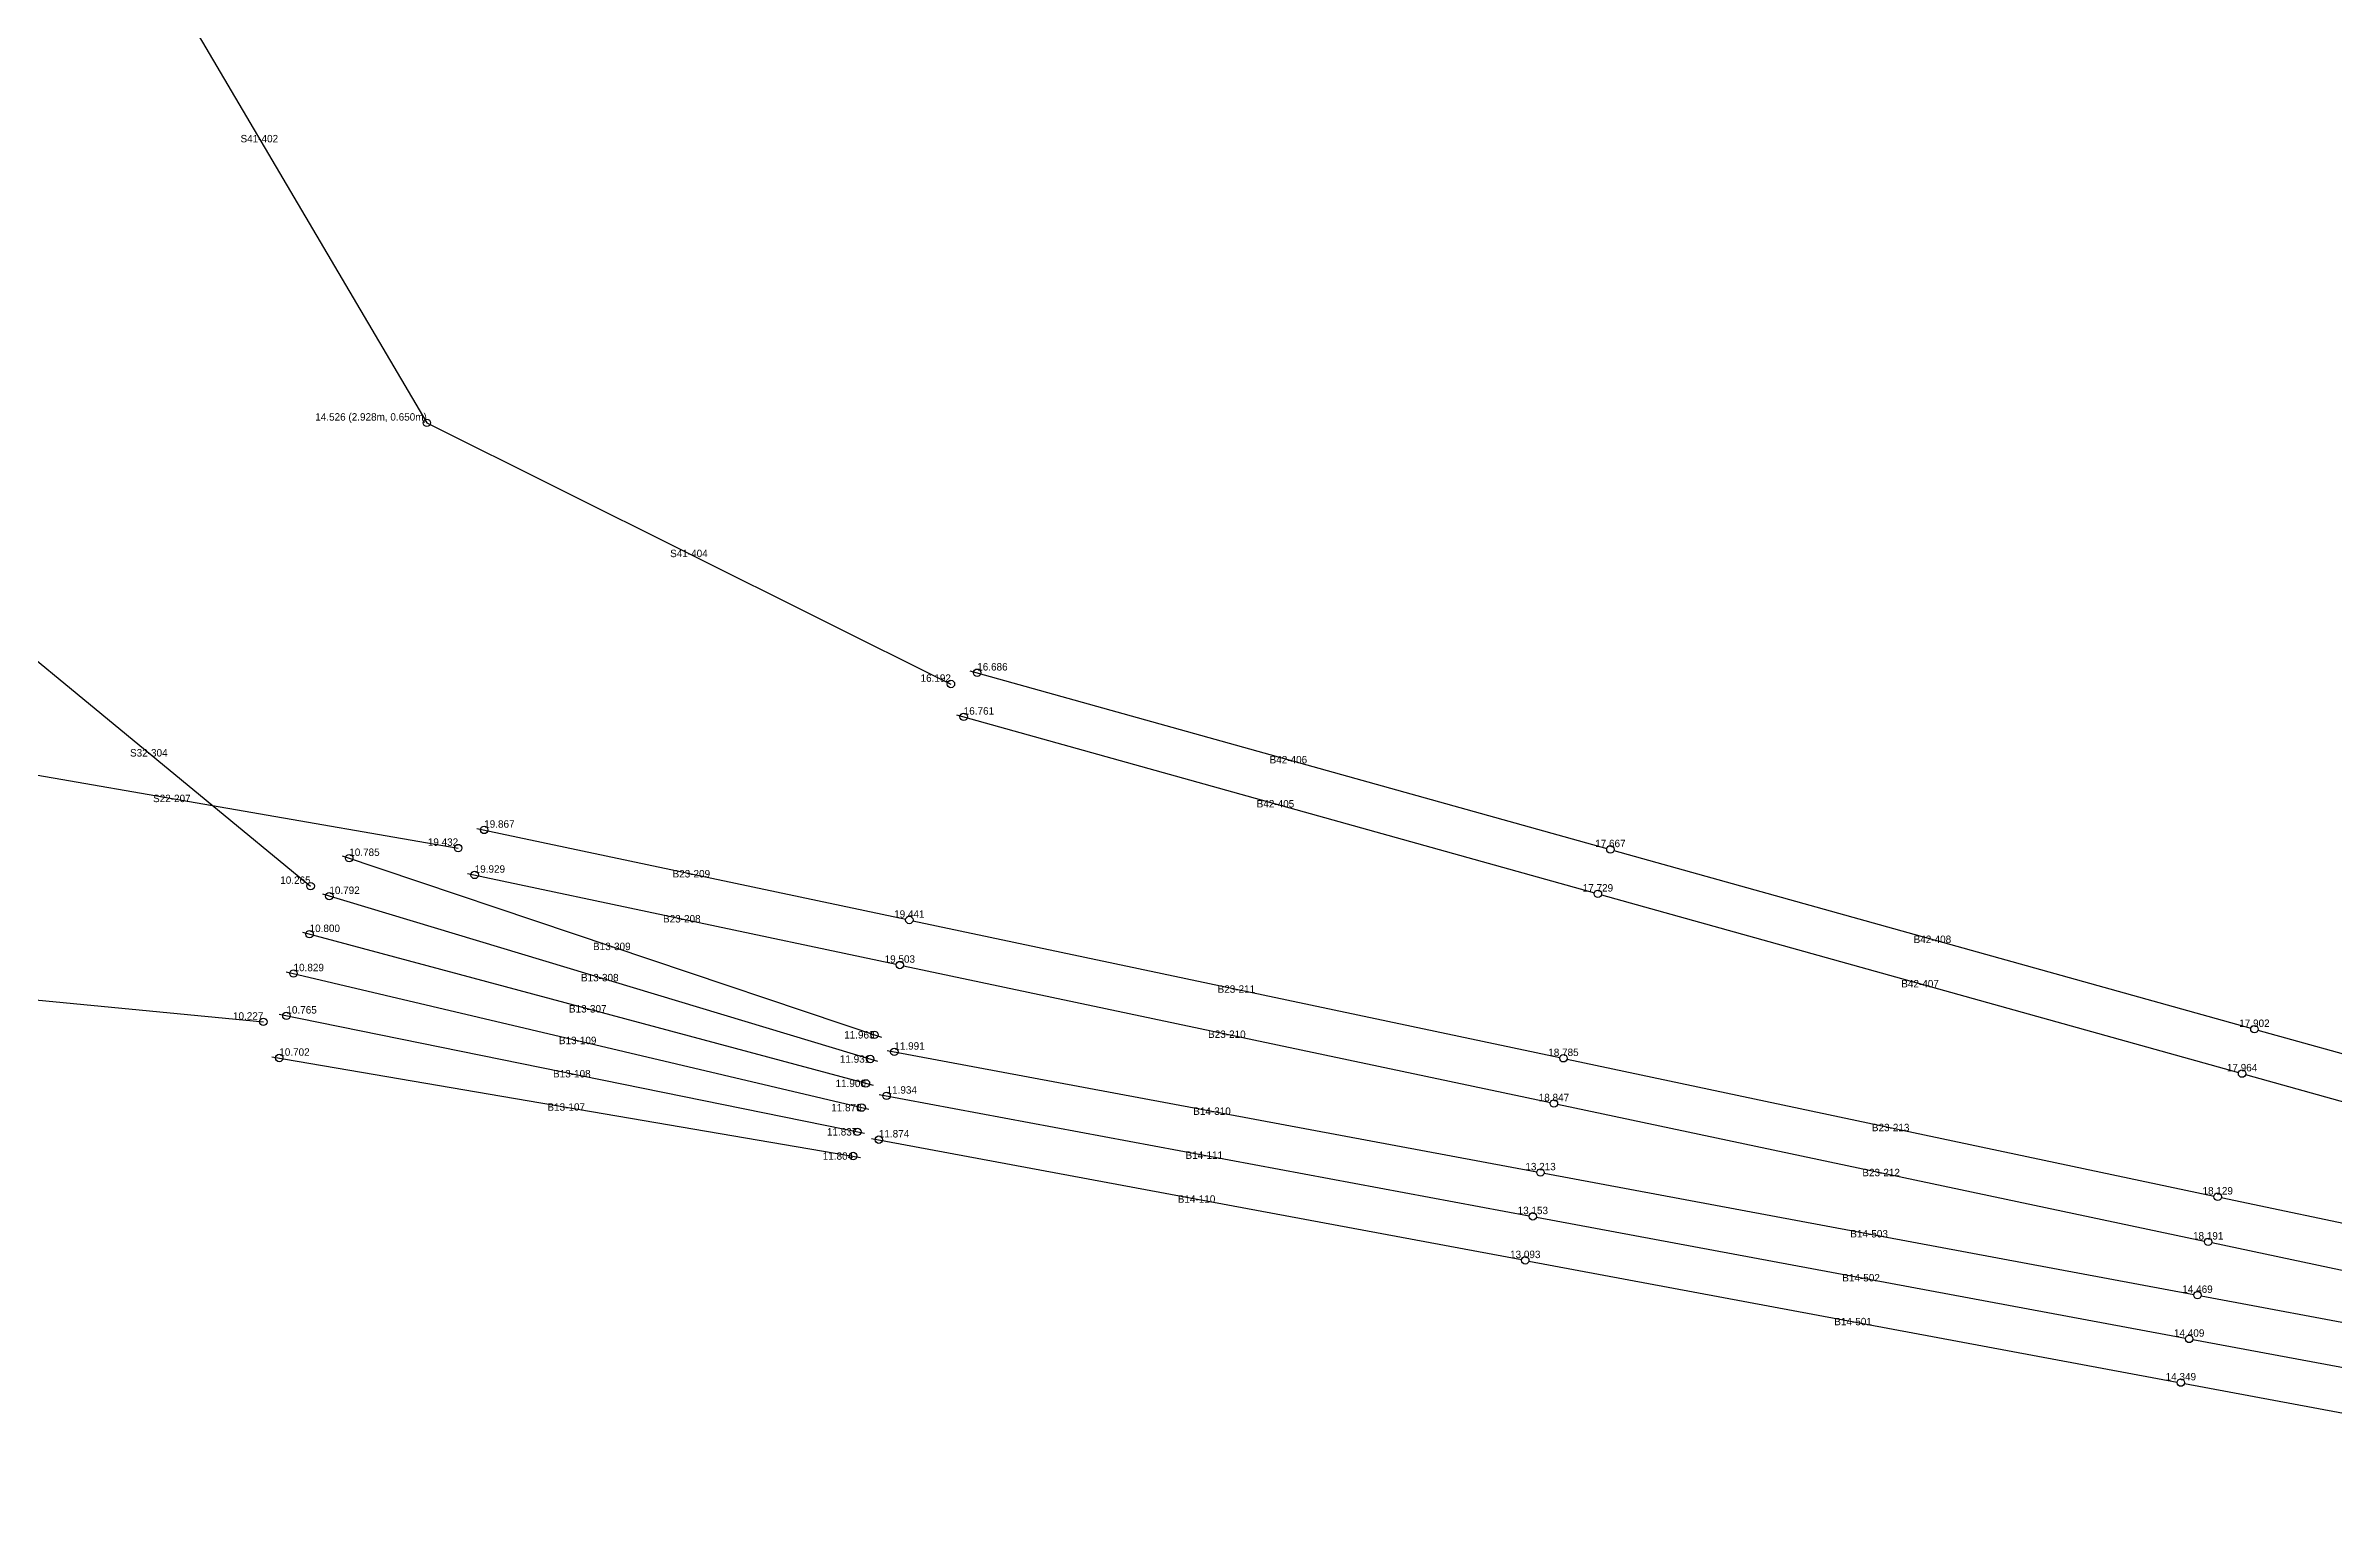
# Model space of a CAD drawing. Header units: metres. Extents: x 570913 to 571398, y 785547 to 785814.
# Drawn here: x 571089.5 to 571243.5, y 785617.7 to 785715.8 of the extents above; entities that cross this region are included whole.
import ezdxf
from ezdxf.enums import TextEntityAlignment as Align

# ---------------------------------------------------------------- set-up
doc = ezdxf.new("R2010")
doc.units = ezdxf.units.M
for name, color, linetype in [('B13', 2, 'Continuous'), ('B14', 3, 'Continuous'), ('B23', 5, 'Continuous'), ('B42', 7, 'Continuous'), ('S12', 10, 'Continuous'), ('S22', 11, 'Continuous'), ('S32', 12, 'Continuous'), ('S41', 13, 'Continuous')]:
    doc.layers.add(name, color=color, linetype=linetype)

msp = doc.modelspace()

# ---------------------------------------------------------------- linework, layer by layer
at = {"layer": 'B13'}
for p, q in [((571109.47, 785661.32, 13.71), (571145.77, 785649.11, 14.92)), ((571108.14, 785658.75, 13.72), (571145.49, 785647.49, 14.89)), ((571106.8, 785656.17, 13.73), (571145.2, 785645.87, 14.86)), ((571105.71, 785653.51, 13.76), (571144.92, 785644.26, 14.83)), ((571105.23, 785650.65, 13.7), (571144.63, 785642.64, 14.8)), ((571104.75, 785647.79, 13.63), (571144.35, 785641.02, 14.76))]:
    msp.add_line(p, q, dxfattribs=at)
for centre in [(571109.95, 785661.16, 13.73), (571108.61, 785658.6, 13.74), (571107.28, 785656.04, 13.74), (571106.2, 785653.4, 13.77), (571105.72, 785650.55, 13.71), (571145.3, 785649.27, 14.91), (571105.24, 785647.71, 13.65), (571145.01, 785647.64, 14.88), (571144.72, 785646, 14.85), (571144.43, 785644.37, 14.82), (571144.14, 785642.74, 14.78), (571143.86, 785641.11, 14.75)]:
    msp.add_circle(centre, 0.25, dxfattribs=at)
at = {"layer": 'B14'}
for p, q in [((571146.14, 785648.21, 14.92), (571189.88, 785640.05, 16.15)), ((571145.62, 785645.25, 14.86), (571189.36, 785637.09, 16.09)), ((571145.1, 785642.3, 14.8), (571188.84, 785634.14, 16.03)), ((571190.37, 785639.95, 16.17), (571234.09, 785631.8, 17.41)), ((571189.85, 785637, 16.11), (571233.53, 785628.85, 17.35)), ((571189.33, 785634.04, 16.05), (571232.96, 785625.9, 17.29)), ((571234.58, 785631.7, 17.42), (571278.29, 785623.55, 18.68)), ((571234.02, 785628.76, 17.36), (571277.68, 785620.61, 18.62)), ((571233.45, 785625.81, 17.3), (571277.06, 785617.67, 18.56))]:
    msp.add_line(p, q, dxfattribs=at)
for centre in [(571146.63, 785648.12, 14.94), (571146.11, 785645.16, 14.88), (571145.59, 785642.21, 14.82), (571190.12, 785640, 16.16), (571189.6, 785637.05, 16.1), (571189.09, 785634.09, 16.04), (571234.33, 785631.75, 17.41), (571233.77, 785628.8, 17.35), (571233.21, 785625.86, 17.29)]:
    msp.add_circle(centre, 0.25, dxfattribs=at)
at = {"layer": 'B23'}
for p, q in [((571118.54, 785663.16, 22.82), (571147.4, 785657.06, 22.39)), ((571117.9, 785660.13, 22.88), (571146.75, 785654.02, 22.45)), ((571147.88, 785656.95, 22.38), (571191.42, 785647.74, 21.73)), ((571147.24, 785653.92, 22.44), (571190.78, 785644.71, 21.8)), ((571191.91, 785647.64, 21.73), (571235.45, 785638.42, 21.08)), ((571191.27, 785644.6, 21.79), (571234.8, 785635.39, 21.14)), ((571235.93, 785638.32, 21.07), (571279.46, 785629.11, 20.47)), ((571235.29, 785635.29, 21.13), (571278.82, 785626.07, 20.53))]:
    msp.add_line(p, q, dxfattribs=at)
for centre in [(571119.03, 785663.06, 22.81), (571118.39, 785660.03, 22.87), (571147.64, 785657, 22.39), (571147, 785653.97, 22.45), (571191.66, 785647.69, 21.73), (571191.02, 785644.65, 21.79), (571235.69, 785638.37, 21.07), (571235.05, 785635.34, 21.14)]:
    msp.add_circle(centre, 0.25, dxfattribs=at)
at = {"layer": 'B42'}
for p, q in [((571151.72, 785673.77, 19.62), (571194.58, 785661.81, 20.61)), ((571150.82, 785670.81, 19.69), (571193.74, 785658.83, 20.67)), ((571195.06, 785661.68, 20.61), (571237.92, 785649.72, 20.85)), ((571194.22, 785658.69, 20.68), (571237.09, 785646.73, 20.91)), ((571238.4, 785649.58, 20.84), (571281.25, 785637.62, 20.4)), ((571237.57, 785646.6, 20.91), (571280.61, 785634.58, 20.46))]:
    msp.add_line(p, q, dxfattribs=at)
for centre in [(571152.21, 785673.64, 19.63), (571151.3, 785670.67, 19.71), (571194.82, 785661.75, 20.61), (571193.98, 785658.76, 20.67), (571238.16, 785649.65, 20.85), (571237.33, 785646.66, 20.91)]:
    msp.add_circle(centre, 0.25, dxfattribs=at)
at = {"layer": 'S12'}
msp.add_line((571064.54, 785653.95, 12.62), (571104.17, 785650.14, 13.66), dxfattribs=at)
msp.add_circle((571104.17, 785650.14, 13.66), 0.25, dxfattribs=at)
at = {"layer": 'S22'}
msp.add_line((571078.73, 785668.52, 22.95), (571117.28, 785661.84, 22.86), dxfattribs=at)
msp.add_circle((571117.28, 785661.84, 22.86), 0.25, dxfattribs=at)
at = {"layer": 'S32'}
msp.add_line((571085.57, 785677.22, 12.94), (571107.35, 785659.28, 13.69), dxfattribs=at)
msp.add_circle((571107.35, 785659.28, 13.69), 0.25, dxfattribs=at)
at = {"layer": 'S41'}
for p, q in [((571092.63, 785728.73, 15.67), (571115.17, 785690.46, 18.1)), ((571115.17, 785690.46, 18.1), (571150.44, 785672.88, 19.62))]:
    msp.add_line(p, q, dxfattribs=at)
for centre in [(571115.17, 785690.46, 18.1), (571150.44, 785672.88, 19.62)]:
    msp.add_circle(centre, 0.25, dxfattribs=at)

# ---------------------------------------------------------------- texts
for s, p in [('14.526 (2.928m, 0.650m)', (571115.17, 785690.46, 18.1)), ('16.192', (571150.44, 785672.88, 19.62)), ('19.432', (571117.28, 785661.84, 22.86)), ('10.265', (571107.35, 785659.28, 13.69)), ('10.227', (571104.17, 785650.14, 13.66))]:
    msp.add_text(s, height=0.5).set_placement(p, align=Align.BOTTOM_RIGHT)
for s, p in [('16.686', (571152.21, 785673.64, 19.63)), ('16.761', (571151.3, 785670.67, 19.71)), ('19.867', (571119.03, 785663.06, 22.81)), ('10.785', (571109.95, 785661.16, 13.73)), ('19.929', (571118.39, 785660.03, 22.87)), ('10.792', (571108.61, 785658.6, 13.74)), ('10.800', (571107.28, 785656.04, 13.74)), ('10.829', (571106.2, 785653.4, 13.77)), ('10.765', (571105.72, 785650.55, 13.71)), ('10.702', (571105.24, 785647.71, 13.65)), ('11.991', (571146.63, 785648.12, 14.94)), ('11.934', (571146.11, 785645.16, 14.88)), ('11.874', (571145.59, 785642.21, 14.82))]:
    msp.add_text(s, height=0.5).set_placement(p, align=Align.BOTTOM_LEFT)
for s, p in [('17.667', (571194.82, 785661.75, 20.61)), ('17.729', (571193.98, 785658.76, 20.67)), ('19.441', (571147.64, 785657, 22.39)), ('19.503', (571147, 785653.97, 22.45)), ('17.902', (571238.16, 785649.65, 20.85)), ('18.785', (571191.66, 785647.69, 21.73)), ('17.964', (571237.33, 785646.66, 20.91)), ('18.847', (571191.02, 785644.65, 21.79)), ('13.213', (571190.12, 785640, 16.16)), ('18.129', (571235.69, 785638.37, 21.07)), ('13.153', (571189.6, 785637.05, 16.1)), ('18.191', (571235.05, 785635.34, 21.14)), ('13.093', (571189.09, 785634.09, 16.04)), ('14.469', (571234.33, 785631.75, 17.41)), ('14.409', (571233.77, 785628.8, 17.35)), ('14.349', (571233.21, 785625.86, 17.29))]:
    msp.add_text(s, height=0.5).set_placement(p, align=Align.BOTTOM_CENTER)
for s, p in [('11.963', (571145.3, 785649.27, 14.91)), ('11.931', (571145.01, 785647.64, 14.88)), ('11.900', (571144.72, 785646, 14.85)), ('11.870', (571144.43, 785644.37, 14.82)), ('11.837', (571144.14, 785642.74, 14.78)), ('11.804', (571143.86, 785641.11, 14.75))]:
    msp.add_text(s, height=0.5).set_placement(p, align=Align.MIDDLE_RIGHT)
at = {"layer": 'B13'}
for s, p in [('B13-309', (571127.62, 785655.22, 14.32)), ('B13-308', (571126.81, 785653.12, 14.31)), ('B13-307', (571126, 785651.02, 14.29)), ('B13-109', (571125.32, 785648.89, 14.29)), ('B13-108', (571124.93, 785646.65, 14.25)), ('B13-107', (571124.55, 785644.41, 14.2))]:
    msp.add_text(s, height=0.5, dxfattribs=at).set_placement(p, align=Align.MIDDLE_CENTER)
at = {"layer": 'B14'}
for s, p in [('B14-310', (571168.01, 785644.13, 15.54)), ('B14-111', (571167.49, 785641.17, 15.48)), ('B14-110', (571166.97, 785638.22, 15.42)), ('B14-503', (571212.23, 785635.88, 16.79)), ('B14-502', (571211.69, 785632.92, 16.73)), ('B14-501', (571211.15, 785629.97, 16.67))]:
    msp.add_text(s, height=0.5, dxfattribs=at).set_placement(p, align=Align.MIDDLE_CENTER)
at = {"layer": 'B23'}
for s, p in [('B23-209', (571132.97, 785660.11, 22.6)), ('B23-208', (571132.33, 785657.08, 22.67)), ('B23-211', (571169.65, 785652.35, 22.06)), ('B23-210', (571169.01, 785649.31, 22.12)), ('B23-213', (571213.68, 785643.03, 21.4)), ('B23-212', (571213.04, 785640, 21.46))]:
    msp.add_text(s, height=0.5, dxfattribs=at).set_placement(p, align=Align.MIDDLE_CENTER)
at = {"layer": 'B42'}
for s, p in [('B42-406', (571173.15, 785667.79, 20.11)), ('B42-405', (571172.28, 785664.82, 20.18)), ('B42-408', (571216.49, 785655.7, 20.73)), ('B42-407', (571215.66, 785652.71, 20.79))]:
    msp.add_text(s, height=0.5, dxfattribs=at).set_placement(p, align=Align.MIDDLE_CENTER)
at = {"layer": 'S22'}
msp.add_text('S22-207', height=0.5, dxfattribs=at).set_placement((571098.01, 785665.18, 22.91), align=Align.MIDDLE_CENTER)
at = {"layer": 'S32'}
msp.add_text('S32-304', height=0.5, dxfattribs=at).set_placement((571096.46, 785668.25, 13.31), align=Align.MIDDLE_CENTER)
at = {"layer": 'S41'}
for s, p in [('S41-402', (571103.9, 785709.59, 16.89)), ('S41-404', (571132.81, 785681.67, 18.86))]:
    msp.add_text(s, height=0.5, dxfattribs=at).set_placement(p, align=Align.MIDDLE_CENTER)

doc.saveas('drawing.dxf')
